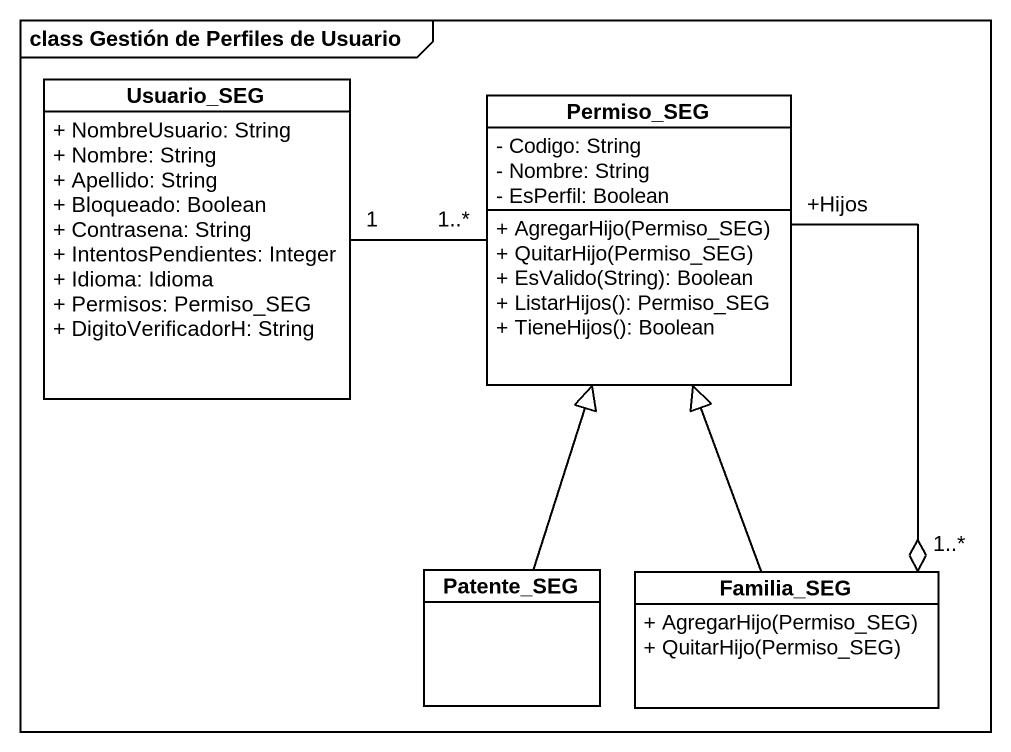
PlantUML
@startuml
mainframe class Gestión de Perfiles de Usuario
hide circle
hide empty members
skinparam classAttributeIconSize 0
class Usuario_SEG {
  + NombreUsuario: String
  + Nombre: String
  + Apellido: String
  + Bloqueado: Boolean
  + Contrasena: String
  + IntentosPendientes: Integer
  + Idioma: Idioma
  + Permisos: Permiso_SEG
  + DigitoVerificadorH: String
}
class Permiso_SEG {
  - Codigo: String
  - Nombre: String
  - EsPerfil: Boolean
  + AgregarHijo(Permiso_SEG)
  + QuitarHijo(Permiso_SEG)
  + EsValido(String): Boolean
  + ListarHijos(): Permiso_SEG
  + TieneHijos(): Boolean
}
class Patente_SEG
class Familia_SEG {
  + AgregarHijo(Permiso_SEG)
  + QuitarHijo(Permiso_SEG)
}
Usuario_SEG "1" -right- "1..*" Permiso_SEG
Permiso_SEG "+Hijos" --o "1..*" Familia_SEG
Patente_SEG -up-|> Permiso_SEG
Familia_SEG -up-|> Permiso_SEG
@enduml
